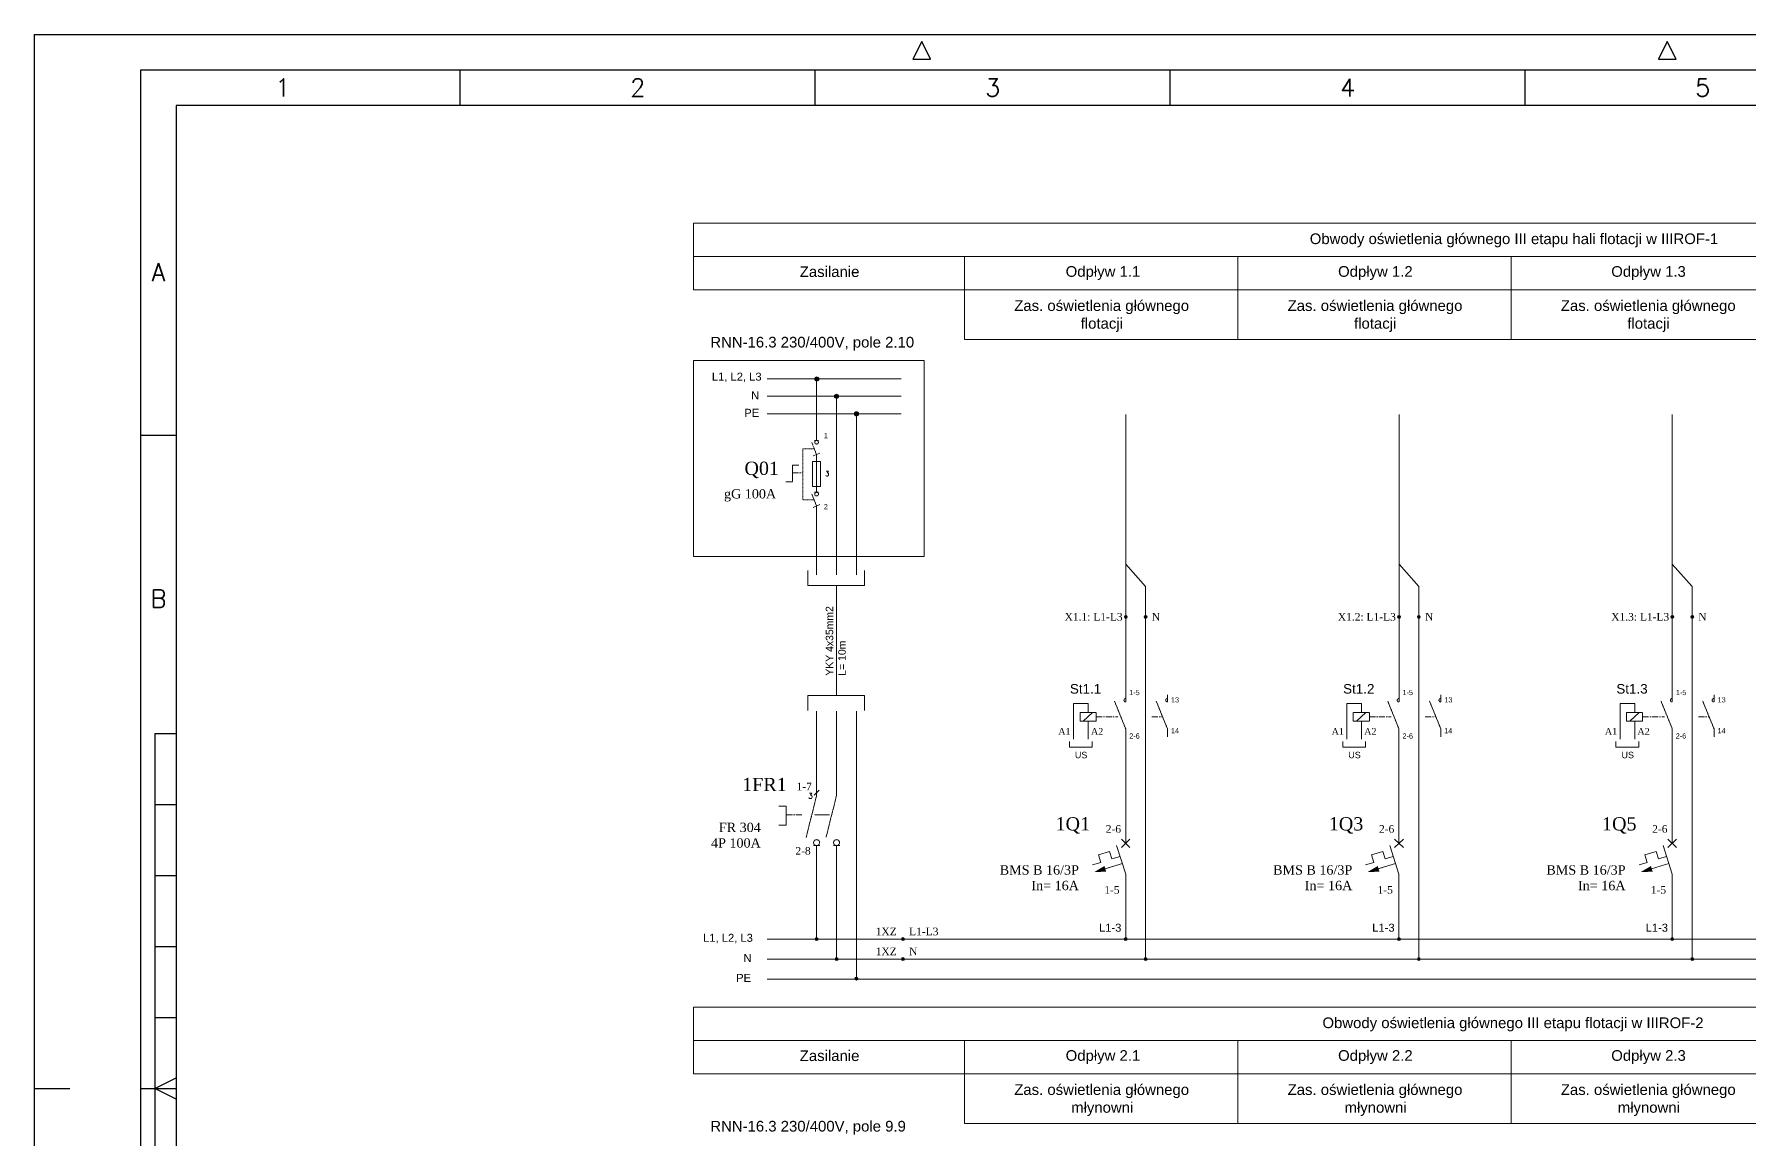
# Model space of a CAD drawing. Header units: millimetres. Extents: x 5687 to 64392, y -1898 to 18483.
# Drawn here: x 5687 to 17647, y 5096 to 12803 of the extents above; entities that cross this region are included whole.
import ezdxf
from ezdxf.enums import TextEntityAlignment as Align

# ---------------------------------------------------------------- set-up
doc = ezdxf.new("R2010")
doc.units = ezdxf.units.MM
doc.header["$LTSCALE"] = 0.3
for name, pattern in [('ACAD_ISO02W100', [15, 12, -3]), ('ACAD_ISO05W100', [33, 24, -3, 0, -3, 0, -3]), ('CENTER', [50.8, 31.75, -6.35, 6.35, -6.35]), ('CENTER2', [1.125, 0.75, -0.125, 0.125, -0.125]), ('EPL_DASH', [1, 0.5, -0.5])]:
    doc.linetypes.add(name, pattern=pattern)
doc.layers.get('0').update_dxf_attribs({"linetype": 'CONTINUOUS'})
doc.layers.add('CIENKA', color=1, linetype='CONTINUOUS')
doc.layers.add('GRUBA', color=7, linetype='CONTINUOUS')
doc.styles.add('Annotative', font='ARIAL.TTF')
doc.styles.add('ROMANS', font='romans', dxfattribs={"width": 0.8, "oblique": 10, "height": 2.8})
doc.styles.get("Standard").update_dxf_attribs({"font": 'romans.shx', "width": 0.7})

msp = doc.modelspace()

# ---------------------------------------------------------------- hatches: boundary and pattern name
at = {"lineweight": 9, "true_color": 0x1e788f}
for points in [[(11157, 10400, 1), (11127, 10400, 1)], [(11295, 10279, 1), (11265, 10279, 1)], [(11434, 10157, 1), (11404, 10157, 1)], [(11130, 6494, -1), (11151, 6494, -1)], [(13286, 6494, -1), (13306, 6494, -1)], [(15191, 6494, -1), (15212, 6494, -1)], [(17096, 6494, -1), (17117, 6494, -1)], [(11269, 6355, -1), (11290, 6355, -1)], [(13425, 6355, -1), (13446, 6355, -1)], [(15330, 6355, -1), (15351, 6355, -1)], [(17235, 6355, -1), (17256, 6355, -1)], [(11408, 6219, -1), (11429, 6219, -1)]]:
    msp.add_hatch(color=144, dxfattribs=at).paths.add_polyline_path(points)
at = {"lineweight": 9}
for points in [[(13286, 8741, -1), (13307, 8741, -1)], [(13425, 8741, -1), (13446, 8741, -1)], [(15191, 8741, -1), (15212, 8741, -1)], [(15330, 8741, -1), (15351, 8741, -1)], [(17097, 8741, -1), (17117, 8741, -1)], [(17235, 8741, -1), (17256, 8741, -1)], [(11733, 6494, -1), (11754, 6494, -1)], [(11733, 6355, -1), (11754, 6355, -1)]]:
    msp.add_hatch(color=0, dxfattribs=at).paths.add_polyline_path(points)
at = {"linetype": 'Continuous', "lineweight": 9, "ltscale": 4}
for points in [[(13076, 6961), (13148, 7004), (13160, 6965)], [(14981, 6961), (15053, 7004), (15065, 6965)], [(16886, 6961), (16958, 7004), (16970, 6965)]]:
    msp.add_hatch(color=5, dxfattribs=at).paths.add_polyline_path(points, flags=0)

# ---------------------------------------------------------------- linework, layer by layer
at = {"color": 0, "linetype": 'Continuous', "lineweight": 9, "ltscale": 4.4}
for p, q in [((11731, 10400), (10796, 10400)), ((11731, 10279), (10796, 10279)), ((11731, 10157), (10796, 10157))]:
    msp.add_line(p, q, dxfattribs=at)
at = {"color": 0, "lineweight": 9}
for p, q in [((11141, 10400), (11141, 9994)), ((11280, 10279), (11280, 9034)), ((11419, 10155), (11419, 9034)), ((11081, 8959), (11081, 9064)), ((11476, 8959), (11476, 9064)), ((11081, 8959), (11406, 8959)), ((11081, 8192), (11406, 8192)), ((11081, 8192), (11081, 8088)), ((11476, 8192), (11476, 8088)), ((12933, 8137), (13035, 8137)), ((12933, 7889), (12933, 8137)), ((14838, 8137), (14940, 8137)), ((14838, 7889), (14838, 8137)), ((16743, 8137), (16845, 8137)), ((16743, 7889), (16743, 8137)), ((11419, 8084), (11419, 6219)), ((12904, 7833), (12904, 7872)), ((13063, 7833), (13063, 7872)), ((14809, 7833), (14809, 7872)), ((14968, 7833), (14968, 7872)), ((16714, 7833), (16714, 7872)), ((16873, 7833), (16873, 7872)), ((23037, 6494), (10796, 6494))]:
    msp.add_line(p, q, dxfattribs=at)
at = {"lineweight": 9}
for p, q in [((13297, 8197), (13297, 10153)), ((15202, 8197), (15202, 10153)), ((17107, 8197), (17107, 10153)), ((11141, 9458), (11141, 9034)), ((13435, 8954), (13297, 9108)), ((15340, 8954), (15202, 9108)), ((17246, 8954), (17107, 9108)), ((11280, 8959), (11280, 8192)), ((11406, 8959), (11476, 8959)), ((13435, 7117), (13435, 8954)), ((15340, 7117), (15340, 8954)), ((17246, 7117), (17246, 8954)), ((11406, 8192), (11476, 8192)), ((13035, 8137), (12933, 8137)), ((13035, 8074), (13035, 8137)), ((14940, 8137), (14838, 8137)), ((14940, 8074), (14940, 8137)), ((16845, 8137), (16743, 8137)), ((16845, 8074), (16845, 8137)), ((11141, 7584), (11141, 8084)), ((11280, 7585), (11280, 8084)), ((13035, 7889), (13035, 8015)), ((14940, 7889), (14940, 8015)), ((16845, 7889), (16845, 8015)), ((13296, 7905), (13296, 7638)), ((15201, 7905), (15201, 7638)), ((17107, 7905), (17107, 7638)), ((13296, 7287), (13296, 7638)), ((15201, 7287), (15201, 7638)), ((17107, 7287), (17107, 7638)), ((11141, 7110), (11141, 6505)), ((11280, 7110), (11280, 6366)), ((13435, 7117), (13435, 6355)), ((15340, 7117), (15340, 6355)), ((17246, 7117), (17246, 6355)), ((13296, 6821), (13296, 6494)), ((15201, 6821), (15201, 6494)), ((17106, 6821), (17106, 6494)), ((23037, 6355), (10796, 6355)), ((23037, 6216), (10796, 6216))]:
    msp.add_line(p, q, dxfattribs=at)
at = {"color": 5, "linetype": 'ACAD_ISO05W100', "lineweight": 9}
for p, q in [((11108, 9956), (11141, 9873)), ((11129, 9902), (11129, 9902)), ((11108, 9597), (11141, 9514)), ((11129, 9543), (11129, 9543)), ((13296, 7960), (13218, 8155)), ((13587, 7960), (13509, 8155)), ((15201, 7960), (15123, 8155)), ((15493, 7960), (15414, 8155)), ((17107, 7960), (17028, 8155)), ((17398, 7960), (17319, 8155)), ((11141, 7494), (11068, 7203)), ((11280, 7495), (11207, 7204))]:
    msp.add_line(p, q, dxfattribs=at)
at = {"color": 5, "lineweight": 9}
for p, q in [((11154, 9972), (11127, 9972)), ((11141, 9972), (11141, 9994)), ((11118, 9863), (11163, 9883)), ((11141, 9873), (11141, 9818)), ((11141, 9824), (11141, 9842)), ((11141, 9824), (11141, 9650)), ((10972, 9684), (10972, 9799)), ((10972, 9799), (11017, 9799)), ((10972, 9683), (10927, 9683)), ((11154, 9610), (11127, 9610)), ((11141, 9632), (11141, 9650)), ((11141, 9610), (11141, 9632)), ((11118, 9503), (11163, 9524)), ((11141, 9514), (11141, 9458)), ((13297, 8148), (13297, 8197)), ((13588, 8148), (13588, 8197)), ((15202, 8148), (15202, 8197)), ((15493, 8148), (15493, 8197)), ((17107, 8148), (17107, 8197)), ((17398, 8148), (17398, 8197)), ((13000, 8015), (13065, 8074)), ((14905, 8015), (14971, 8074)), ((16810, 8015), (16876, 8074)), ((13296, 7960), (13296, 7905)), ((13587, 7960), (13587, 7905)), ((15201, 7960), (15201, 7905)), ((15493, 7960), (15493, 7905)), ((17107, 7960), (17107, 7905)), ((17398, 7960), (17398, 7905)), ((11141, 7494), (11141, 7584)), ((11280, 7495), (11280, 7585)), ((10877, 7422), (10930, 7422)), ((10930, 7288), (10930, 7422)), ((11123, 7498), (11158, 7532)), ((10930, 7288), (10878, 7288)), ((11163, 7146), (11119, 7146)), ((11141, 7146), (11141, 7110)), ((11302, 7146), (11258, 7146)), ((11280, 7146), (11280, 7110))]:
    msp.add_line(p, q, dxfattribs=at)
at = {"color": 5, "linetype": 'EPL_DASH', "lineweight": 9}
for p, q in [((11125, 9913), (11044, 9913)), ((11044, 9913), (11044, 9557)), ((11044, 9557), (11124, 9557))]:
    msp.add_line(p, q, dxfattribs=at)
at = {"color": 5, "linetype": 'CENTER', "lineweight": 9, "ltscale": 4.4}
for p, q in [((10972, 9746), (11044, 9746)), ((13090, 8043), (13242, 8043)), ((13479, 8043), (13554, 8043)), ((14995, 8043), (15147, 8043)), ((15384, 8043), (15459, 8043)), ((16900, 8043), (17052, 8043)), ((17289, 8043), (17364, 8043)), ((10930, 7360), (11046, 7360))]:
    msp.add_line(p, q, dxfattribs=at)
at = {"linetype": 'ByBlock', "lineweight": 9}
for p, q in [((12904, 7833), (13063, 7833)), ((14809, 7833), (14968, 7833)), ((16714, 7833), (16873, 7833))]:
    msp.add_line(p, q, dxfattribs=at)
at = {"color": 5, "linetype": 'CENTER2', "lineweight": 9, "ltscale": 4.4}
msp.add_line((11230, 7360), (11126, 7360), dxfattribs=at)
at = {"color": 5, "linetype": 'ByBlock', "lineweight": 9}
for p, q in [((13326, 7192), (13266, 7132)), ((13266, 7192), (13326, 7132)), ((15232, 7192), (15171, 7132)), ((15171, 7192), (15232, 7132)), ((17137, 7192), (17077, 7132)), ((17077, 7192), (17137, 7132))]:
    msp.add_line(p, q, dxfattribs=at)
at = {"color": 5, "linetype": 'Continuous', "lineweight": 9}
for p, q in [((13296, 7287), (13296, 7162)), ((13296, 7243), (13296, 7162)), ((13296, 7243), (13296, 7162)), ((13296, 7243), (13296, 7162)), ((13296, 7243), (13296, 7162)), ((13296, 7243), (13296, 7162)), ((13296, 7243), (13296, 7162)), ((15201, 7287), (15201, 7162)), ((15201, 7243), (15201, 7162)), ((15201, 7243), (15201, 7162)), ((15201, 7243), (15201, 7162)), ((15201, 7243), (15201, 7162)), ((15201, 7243), (15201, 7162)), ((15201, 7243), (15201, 7162)), ((17107, 7287), (17107, 7162)), ((17107, 7243), (17107, 7162)), ((17107, 7243), (17107, 7162)), ((17107, 7243), (17107, 7162)), ((17107, 7243), (17107, 7162)), ((17107, 7243), (17107, 7162)), ((17107, 7243), (17107, 7162)), ((13296, 6947), (13296, 6821)), ((15201, 6947), (15201, 6821)), ((17106, 6947), (17106, 6821))]:
    msp.add_line(p, q, dxfattribs=at)
at = {"color": 5, "linetype": 'Continuous', "lineweight": 9, "ltscale": 4}
for p, q in [((13106, 7081), (13183, 7105)), ((13122, 7029), (13106, 7081)), ((13183, 7105), (13199, 7053)), ((13257, 7071), (13199, 7053)), ((13296, 6947), (13233, 7146)), ((15011, 7081), (15089, 7105)), ((15027, 7029), (15011, 7081)), ((15089, 7105), (15105, 7053)), ((15162, 7071), (15105, 7053)), ((15201, 6947), (15138, 7146)), ((16916, 7081), (16994, 7105)), ((16932, 7029), (16916, 7081)), ((16994, 7105), (17010, 7053)), ((17067, 7071), (17010, 7053)), ((17106, 6947), (17044, 7146)), ((13122, 7029), (13064, 7012)), ((13273, 7021), (13092, 6965)), ((13273, 7021), (13092, 6965)), ((13273, 7021), (13092, 6965)), ((13273, 7021), (13092, 6965)), ((13273, 7021), (13092, 6965)), ((13273, 7021), (13092, 6965)), ((13273, 7021), (13150, 6984)), ((15027, 7029), (14969, 7012)), ((15178, 7021), (14997, 6965)), ((15178, 7021), (14997, 6965)), ((15178, 7021), (14997, 6965)), ((15178, 7021), (14997, 6965)), ((15178, 7021), (14997, 6965)), ((15178, 7021), (14997, 6965)), ((15178, 7021), (15055, 6984)), ((16932, 7029), (16875, 7012)), ((17083, 7021), (16902, 6965)), ((17083, 7021), (16902, 6965)), ((17083, 7021), (16902, 6965)), ((17083, 7021), (16902, 6965)), ((17083, 7021), (16902, 6965)), ((17083, 7021), (16902, 6965)), ((17083, 7021), (16961, 6984))]:
    msp.add_line(p, q, dxfattribs=at)
msp.add_line((5687, 5453), (5934, 5453))
at = {"lineweight": 9}
for points in [[(10283, 11254), (21699, 11254), (21699, 11486), (10283, 11486)], [(10283, 11021), (12173, 11021), (12173, 11254), (10283, 11254)], [(12173, 11021), (14079, 11021), (14079, 11254), (12173, 11254)], [(14079, 11021), (15984, 11021), (15984, 11254), (14079, 11254)], [(15984, 11021), (17889, 11021), (17889, 11254), (15984, 11254)], [(10283, 5787), (21699, 5787), (21699, 6019), (10283, 6019)], [(10283, 5554), (12173, 5554), (12173, 5787), (10283, 5787)], [(12173, 5554), (14079, 5554), (14079, 5787), (12173, 5787)], [(14079, 5554), (15984, 5554), (15984, 5787), (14079, 5787)], [(15984, 5554), (17889, 5554), (17889, 5787), (15984, 5787)]]:
    msp.add_lwpolyline(points, close=True, dxfattribs=at)
at = {"color": 0, "lineweight": 9}
for points in [[(14079, 11021), (12173, 11021), (12173, 10676), (14079, 10676)], [(15984, 11021), (14079, 11021), (14079, 10676), (15984, 10676)], [(17889, 11021), (15984, 11021), (15984, 10676), (17889, 10676)], [(14079, 5554), (12173, 5554), (12173, 5209), (14079, 5209)], [(15984, 5554), (14079, 5554), (14079, 5209), (15984, 5209)], [(17889, 5554), (15984, 5554), (15984, 5209), (17889, 5209)]]:
    msp.add_lwpolyline(points, close=True, dxfattribs=at)
at = {"color": 251, "linetype": 'ACAD_ISO02W100', "lineweight": 9}
msp.add_lwpolyline([(10283, 10528), (11891, 10528), (11891, 9161), (10283, 9161)], close=True, dxfattribs=at)
at = {"color": 5, "lineweight": 9}
msp.add_lwpolyline([(11112, 9824), (11169, 9824), (11169, 9650), (11112, 9650)], close=True, dxfattribs=at)
at = {"color": 5, "linetype": 'ACAD_ISO02W100', "lineweight": 9}
for points in [[(12978, 8015), (13090, 8015), (13090, 8074), (12978, 8074)], [(14883, 8015), (14995, 8015), (14995, 8074), (14883, 8074)], [(16788, 8015), (16900, 8015), (16900, 8074), (16788, 8074)]]:
    msp.add_lwpolyline(points, close=True, dxfattribs=at)
at = {"color": 0, "lineweight": 9}
for centre, radius in [((11142, 10400), 14.9), ((11280, 10279), 14.9), ((11419, 10157), 14.9), ((13297, 8741), 10.3), ((13435, 8741), 10.3), ((15202, 8741), 10.3), ((15340, 8741), 10.3), ((17107, 8741), 10.3), ((17246, 8741), 10.3), ((11141, 6494), 10.3), ((11743, 6494), 10.3), ((13296, 6494), 10.3), ((15201, 6494), 10.3), ((17106, 6494), 10.3), ((11280, 6355), 10.3), ((11743, 6355), 10.3), ((13435, 6355), 10.3), ((15340, 6355), 10.3), ((17246, 6355), 10.3), ((11419, 6219), 10.3)]:
    msp.add_circle(centre, radius, dxfattribs=at)
at = {"color": 5, "linetype": 'ACAD_ISO05W100', "lineweight": 9}
for centre, radius in [((11141, 9959), 12.8), ((11141, 9597), 12.8), ((11141, 7167), 20.7), ((11280, 7167), 20.7)]:
    msp.add_circle(centre, radius, dxfattribs=at)
for centre in [(13297, 8160), (13588, 8160), (15202, 8160), (15493, 8160), (17107, 8160), (17398, 8160)]:
    msp.add_arc(centre, 12.8, 89.9965, 270, dxfattribs=at)
at = {"layer": 'CIENKA'}
for p, q in [((5687, 12803), (26477, 12803)), ((5687, 12803), (5687, -1898)), ((11874, 12754), (11813, 12630)), ((11936, 12630), (11874, 12754)), ((17072, 12754), (17010, 12630)), ((17134, 12630), (17072, 12754)), ((11813, 12630), (11936, 12630)), ((17010, 12630), (17134, 12630)), ((8657, 12308), (8657, 12556)), ((11132, 12308), (11132, 12556)), ((13607, 12308), (13607, 12556)), ((16082, 12308), (16082, 12556)), ((6677, 10007), (6429, 10007)), ((6528, 7928), (6528, 2978)), ((6528, 7928), (6677, 7928)), ((6528, 7433), (6677, 7433)), ((6528, 6938), (6677, 6938)), ((6528, 6443), (6677, 6443)), ((6528, 5948), (6677, 5948)), ((6528, 5453), (6677, 5527)), ((6677, 5527), (6677, 5378)), ((6429, 5453), (6677, 5453)), ((6677, 5378), (6528, 5453))]:
    msp.add_line(p, q, dxfattribs=at)
at = {"layer": 'GRUBA'}
for p, q in [((6429, 12556), (26229, 12556)), ((6429, -1651), (6429, 12556)), ((25982, 12308), (6677, 12308)), ((6677, 12308), (6677, -1403))]:
    msp.add_line(p, q, dxfattribs=at)

# ---------------------------------------------------------------- texts
at = {"color": 5, "lineweight": 9}
msp.add_text('3', height=37, dxfattribs=at).set_placement((11083, 7474))
at = {"color": 0, "lineweight": 9, "style": 'Annotative'}
for s, insert, char_height, width, attachment_point in [('\\pi4296.4;Obwody oświetlenia głównego III etapu hali flotacji w IIIROF-1', (10283, 11318), 74.4, 11416.75, 7), ('\\pi740.63;Zasilanie', (10283, 11110), 74.4, 1890.82, 7), ('\\pi704.68;Odpływ 1.1', (12173, 11090), 74.4, 1905.19, 7), ('\\pi697.88;Odpływ 1.2', (14079, 11090), 74.4, 1905.19, 7), ('\\pi697.5;Odpływ 1.3', (15984, 11090), 74.4, 1905.19, 7), ('\\pi346.03;Zas. oświetlenia głównego \\P\\pi809.3;flotacji', (12173, 10728), 74.4, 1905.19, 7), ('\\pi346.03;Zas. oświetlenia głównego \\P\\pi809.3;flotacji', (14079, 10728), 74.4, 1905.19, 7), ('\\pi346.03;Zas. oświetlenia głównego \\P\\pi809.3;flotacji', (15984, 10728), 74.4, 1905.19, 7), ('\\pi308.23;\\P\\pi0;RNN-16.3 230/400V, pole 2.10', (10400, 10597), 74.4, 2443.61, 7), ('\\pt126.16;L1, L2, L3', (10411, 10378), 55.8, 451.53, 7), ('\\pt126.16;N', (10685, 10257), 55.8, 116.4, 7), ('\\pt126.16;PE', (10637, 10136), 55.8, 116.4, 7), ('\\pt81.751;1', (11192, 9987), 36.16, 122.04, 7), ('{\\fTimes New Roman|b0|i0|c238|p18;Q01}', (10638, 9708), 92.57, 930.79, 7), ('\\A1;\\pt147.18;{\\fTimes New Roman|b0|i0|c238|p18;gG 100A}', (10859, 9632), 65.1, 1046.76, 3), ('\\pt81.751;2', (11192, 9491), 36.16, 122.04, 7), ('{\\fTimes New Roman|b0|i0|c238|p18;X1.1: L1-L3}', (12870, 8768), 53.03, 716.06, 1), ('{\\fTimes New Roman|b0|i0|c238|p18;N}', (13478, 8768), 53.03, 289.43, 1), ('{\\fTimes New Roman|b0|i0|c238|p18;X1.2: L1-L3}', (14775, 8768), 53.03, 716.06, 1), ('{\\fTimes New Roman|b0|i0|c238|p18;N}', (15383, 8768), 53.03, 289.43, 1), ('{\\fTimes New Roman|b0|i0|c238|p18;X1.3: L1-L3}', (16681, 8768), 53.03, 716.06, 1), ('{\\fTimes New Roman|b0|i0|c238|p18;N}', (17288, 8768), 53.03, 289.43, 1), ('\\pt151.39;St1.1', (12907, 8205), 66.96, 284.2, 7), ('\\pt151.39;St1.2', (14812, 8205), 66.96, 284.2, 7), ('\\pt151.39;St1.3', (16717, 8205), 66.96, 284.2, 7), ('\\pt81.751;1-5', (13321, 8195), 36.16, 122.04, 7), ('\\pt81.751;13', (13612, 8144), 36.16, 122.04, 7), ('\\pt81.751;1-5', (15226, 8195), 36.16, 122.04, 7), ('\\pt81.751;13', (15518, 8144), 36.16, 122.04, 7), ('\\pt81.751;1-5', (17132, 8195), 36.16, 122.04, 7), ('\\pt81.751;13', (17423, 8144), 36.16, 122.04, 7), ('{\\fTimes New Roman|b0|i0|c238|p18;A1}', (12826, 7966), 46.5, 289.43, 1), ('{\\fTimes New Roman|b0|i0|c238|p18;A2}', (13054, 7966), 46.5, 289.43, 1), ('\\pt81.751;2-6', (13321, 7892), 36.16, 122.04, 7), ('\\pt81.751;14', (13612, 7929), 36.16, 122.04, 7), ('{\\fTimes New Roman|b0|i0|c238|p18;A1}', (14732, 7966), 46.5, 289.43, 1), ('{\\fTimes New Roman|b0|i0|c238|p18;A2}', (14959, 7966), 46.5, 289.43, 1), ('\\pt81.751;2-6', (15226, 7892), 36.16, 122.04, 7), ('\\pt81.751;14', (15517, 7929), 36.16, 122.04, 7), ('{\\fTimes New Roman|b0|i0|c238|p18;A1}', (16637, 7966), 46.5, 289.43, 1), ('{\\fTimes New Roman|b0|i0|c238|p18;A2}', (16864, 7966), 46.5, 289.43, 1), ('\\pt81.751;2-6', (17131, 7892), 36.16, 122.04, 7), ('\\pt81.751;14', (17422, 7929), 36.16, 122.04, 7), ('\\pt100.93;US', (12942, 7755), 44.64, 284.2, 7), ('\\pt100.93;US', (14848, 7755), 44.64, 284.2, 7), ('\\pt100.93;US', (16753, 7755), 44.64, 284.2, 7), ('{\\fTimes New Roman|b0|i0|c238|p18;1FR1}', (10622, 7526), 92.57, 930.79, 7), ('{\\fTimes New Roman|b0|i0|c238|p18;1-7}', (11001, 7585), 53.03, 289.43, 1), ('\\A1;\\pt147.18;{\\fTimes New Roman|b0|i0|c238|p18;FR 304\\P4P 100A}', (10752, 7306), 65.1, 1046.76, 3), ('{\\fTimes New Roman|b0|i0|c238|p18;1Q1}', (12807, 7229), 92.57, 930.79, 7), ('{\\fTimes New Roman|b0|i0|c238|p18;1Q3}', (14712, 7229), 92.57, 930.79, 7), ('{\\fTimes New Roman|b0|i0|c238|p18;1Q5}', (16617, 7229), 92.57, 930.79, 7), ('{\\fTimes New Roman|b0|i0|c238|p18;2-6}', (13157, 7289), 53.03, 289.43, 1), ('{\\fTimes New Roman|b0|i0|c238|p18;2-6}', (15062, 7289), 53.03, 289.43, 1), ('{\\fTimes New Roman|b0|i0|c238|p18;2-6}', (16967, 7289), 53.03, 289.43, 1), ('{\\fTimes New Roman|b0|i0|c238|p18;2-8}', (10993, 7136), 53.03, 289.43, 1), ('\\A1;\\pt147.18;{\\fTimes New Roman|b0|i0|c238|p18;BMS B 16/3P\\PIn= 16A}', (12970, 7009), 65.1, 1046.76, 3), ('\\A1;\\pt147.18;{\\fTimes New Roman|b0|i0|c238|p18;BMS B 16/3P\\PIn= 16A}', (14876, 7009), 65.1, 1046.76, 3), ('\\A1;\\pt147.18;{\\fTimes New Roman|b0|i0|c238|p18;BMS B 16/3P\\PIn= 16A}', (16781, 7009), 65.1, 1046.76, 3), ('{\\fTimes New Roman|b0|i0|c238|p18;1-5}', (13147, 6864), 53.03, 289.43, 1), ('{\\fTimes New Roman|b0|i0|c238|p18;1-5}', (15052, 6864), 53.03, 289.43, 1), ('{\\fTimes New Roman|b0|i0|c238|p18;1-5}', (16957, 6864), 53.03, 289.43, 1), ('\\pt126.16;L1-3', (13110, 6545), 55.8, 116.4, 7), ('\\pt126.16;L1-3', (15015, 6545), 55.8, 116.4, 7), ('\\pt126.16;L1-3', (16921, 6545), 55.8, 116.4, 7), ('\\pt126.16;L1, L2, L3', (10350, 6465), 55.8, 451.53, 7), ('{\\fTimes New Roman|b0|i0|c238|p18;1XZ}', (11553, 6574), 53.03, 289.43, 1), ('{\\fTimes New Roman|b0|i0|c238|p18;L1-L3}', (11786, 6574), 53.03, 289.43, 1), ('\\pt126.16;N', (10631, 6335), 55.8, 116.4, 7), ('{\\fTimes New Roman|b0|i0|c238|p18;1XZ}', (11553, 6435), 53.03, 289.43, 1), ('{\\fTimes New Roman|b0|i0|c238|p18;N}', (11786, 6435), 53.03, 289.43, 1), ('\\pt126.16;PE', (10580, 6196), 55.8, 116.4, 7), ('\\pi4384.9;Obwody oświetlenia głównego III etapu flotacji w IIIROF-2', (10283, 5851), 74.4, 11416.75, 7), ('\\pi740.63;Zasilanie', (10283, 5643), 74.4, 1890.82, 7), ('\\pi704.68;Odpływ 2.1', (12173, 5623), 74.4, 1905.19, 7), ('\\pi697.88;Odpływ 2.2', (14079, 5623), 74.4, 1905.19, 7), ('\\pi697.5;Odpływ 2.3', (15984, 5623), 74.4, 1905.19, 7), ('\\pi346.03;Zas. oświetlenia głównego \\P\\pi742.94;młynowni', (12173, 5261), 74.4, 1905.19, 7), ('\\pi346.03;Zas. oświetlenia głównego \\P\\pi742.94;młynowni', (14079, 5261), 74.4, 1905.19, 7), ('\\pi346.03;Zas. oświetlenia głównego \\P\\pi742.94;młynowni', (15984, 5261), 74.4, 1905.19, 7), ('\\pi308.23;\\P\\pi0;RNN-16.3 230/400V, pole 9.9', (10400, 5130), 74.4, 2443.61, 7)]:
    msp.add_mtext(s, dxfattribs=dict(at, insert=insert, char_height=char_height, width=width, attachment_point=attachment_point))
at = {"color": 5, "lineweight": 9, "insert": (11202, 9722), "char_height": 36.16, "width": 122.04, "attachment_point": 7}
msp.add_mtext('\\pt81.751;3', dxfattribs=at)
at = {"color": 0, "lineweight": 9, "insert": (11205, 8331), "char_height": 52.07, "width": 1087.36, "attachment_point": 1, "rotation": 90, "style": 'Annotative'}
msp.add_mtext('{\\f@Arial Unicode MS|b0|i0|c238|p34;YKY 4x35mm2\\H0.33333x;\\P\\H3x;L= 10m}', dxfattribs=at)
at = {"layer": 'CIENKA', "style": 'ROMANS'}
for s, p in [('1', (7419, 12432)), ('2', (9894, 12432)), ('3', (12369, 12432)), ('4', (14844, 12432)), ('5', (17319, 12432)), ('A', (6553, 11145)), ('B', (6553, 8868))]:
    msp.add_text(s, height=124, dxfattribs=at).set_placement(p, align=Align.MIDDLE)

doc.saveas('drawing.dxf')
